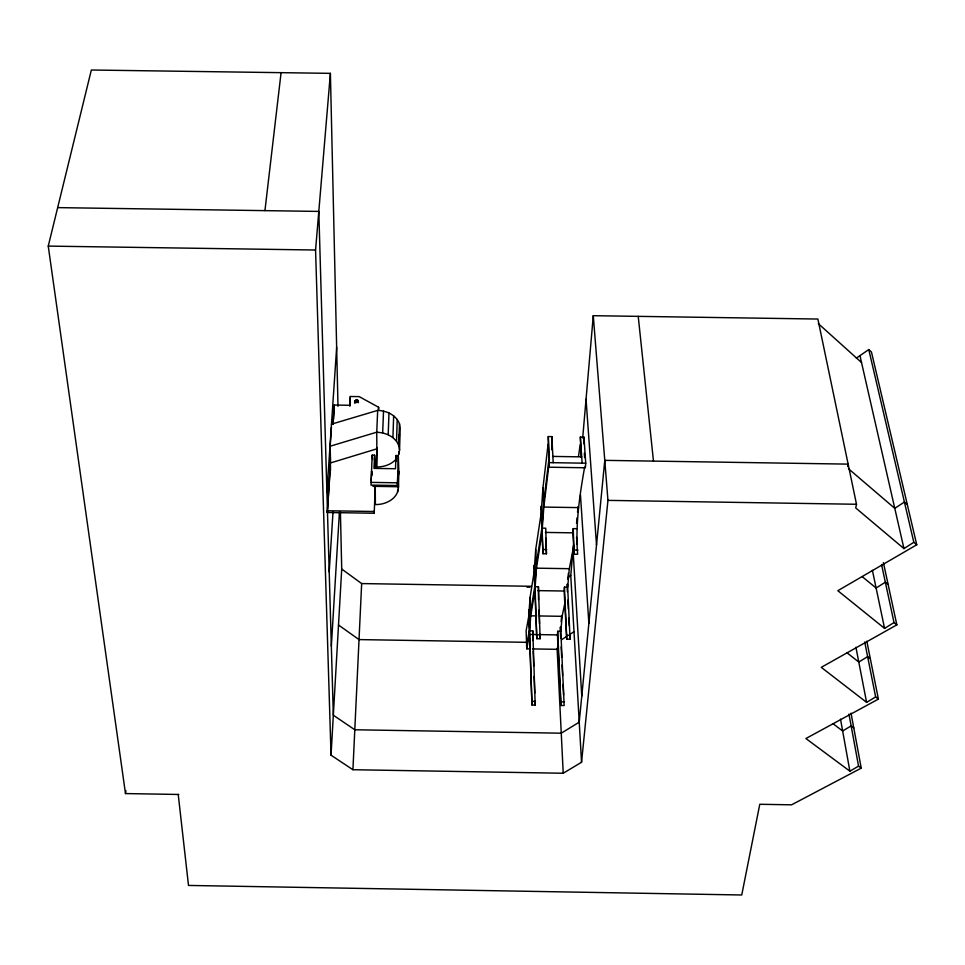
<?xml version="1.0" encoding="UTF-8"?>
<svg xmlns="http://www.w3.org/2000/svg" width="965" height="965" viewBox="0 0 965 965"><rect width="100%" height="100%" fill="white"/><g stroke="black" fill="none" stroke-linecap="round" stroke-linejoin="round"><path stroke-width="1.45" d="M397.447 485.516L398.292 455.552L395.915 455.516L395.505 468.725L373.986 468.399L374.565 455.191L372.188 455.154L370.994 485.106L397.447 485.516L397.882 471.487L398.436 486.734C398.557 498.447 385.771 504.9 375.385 504.538L375.264 486.36L374.215 513.235L327.316 512.499L330.537 461.475M398.292 455.552L398.883 472.404L398.087 476.891M398.847 451.644L398.762 454.551L399.558 450.064L398.798 445.541L399.462 423.731C396.108 415.022 386.543 410.656 377.677 410.402L331.478 424.166M397.628 492.09L397.713 489.327M399.028 445.818L399.377 434.178M398.424 487.602L398.883 471.535M399.558 450.064L400.21 428.255L399.462 423.731M398.798 445.541L396.543 441.294L397.23 419.486M396.543 441.294L392.924 437.591L393.66 415.806M392.924 437.591L388.195 434.72L388.979 412.936M388.195 434.72L382.671 432.875L383.527 411.102M377.677 410.402L376.748 432.187L376.953 466.976C384.227 466.951 391.742 464.43 396.482 458.689M376.109 468.206L376.977 447.615M378.473 410.209L378.594 407.254L359.197 396.627L350.331 396.494L349.837 406.156M371.187 480.896L371.621 471.077L371.983 475.238M856.329 358.136L868.765 349.583L913.819 542.294L903.964 548.615L855.714 507.94L856.51 504.273L817.874 319.041L593.282 315.688L607.95 500.377L581.545 762.241L563.222 773.242L352.925 769.72L361.658 583.572L341.719 569.036L340.404 511.776M349.933 405.553L350.331 396.494M352.925 769.72L331.043 755.197L341.719 569.036M331.345 646.128L339.427 511.945M329.21 571.956L333.022 511.896M327.316 512.499L330.488 464.708M333.202 423.84L333.395 420.933M333.48 419.594L334.288 405.047L349.825 405.288M326.906 492.138L336.652 347.388M331.429 427.411L330.042 448.05L329.994 446.276L376.748 432.187L382.671 432.875M333.009 424.347L334.288 405.047M529.025 612.522L530.05 597.528L534.152 571.883M529.556 627.129L530.581 612.124L534.743 586.804M534.899 590.568L530.726 615.815L529.688 630.808L532.801 630.857L535.201 705.053L531.98 705.005L528.675 613.282L528.929 609.627L531.98 705.005M534.429 567.999L535.708 549.507L541.172 513.223M535.02 582.908L536.311 564.416L541.847 528.506M542.016 532.354L536.468 568.168L535.165 586.672L538.422 586.732L540.123 638.734L536.793 638.685L534.043 568.928L534.308 565.044L536.793 638.685M532.801 630.857L532.777 640.507M541.462 509.013L542.945 487.964L548.108 444.19M553.198 462.693L551.847 436.614L548.277 436.566L549.254 467.205L585.333 467.772L585.743 463.2L583.934 437.109L580.363 437.061L581.027 457.35M542.149 524.284L543.645 503.223L548.868 459.654M549.073 463.562L543.826 507.071L542.318 528.144L545.756 528.193L546.431 553.777L542.969 553.729L541.039 510.208L541.329 505.986L542.969 553.729M538.422 586.732L538.518 599.639M549.254 467.205L548.277 436.566M551.847 436.614L551.956 449.871M565.044 602.305L562.113 616.321L560.858 631.315L557.734 631.267L557.432 634.91L560.942 705.487L564.151 705.536L560.641 627.093M331.043 755.197L315.567 250.019L330.392 73.352L91.349 70.011L48.25 246.099L125.486 793.568L178.851 794.472M561.172 621.629L561.666 615.634M573.777 545.792L569.302 568.699L567.71 587.19L564.465 587.142L564.127 591.026L566.732 639.168L570.062 639.216L567.553 584.32M567.866 579.157L568.361 573.475M576.672 528.675L573.234 528.627L572.872 532.849L574.163 554.224L577.625 554.272C575.285 525.008 579.543 495.877 584.645 467.024M581.545 762.241L570.761 575.55L573.391 545.141M582.679 438.086L593.282 315.688M583.934 437.109L583.68 443.719M576.551 523.416L577.046 517.807M577.54 512.186L578.023 506.565M560.942 705.487L557.734 631.267M566.732 639.168L564.465 587.142M574.163 554.224L573.234 528.627M264.941 210.635L281.08 72.665M578.493 456.361L580.182 444.684M125.486 793.568L125.92 790.625M528.784 616.177L526.13 630.833L526.745 648.83L529.64 648.878M526.625 645.199L529.303 630.772M526.745 648.83L529.435 634.451L536.938 634.572M847.632 466.565L848.139 464.129L604.778 460.353L579.229 722.158L561.256 733.195L354.794 729.769L333.335 715.222L327.437 510.618M558.156 645.018L557.131 649.324L532.535 648.926M354.686 401.271L355.868 400.258L357.846 400.379L358.268 402.14L355.94 402.586L354.686 401.271L354.71 403.008L356.387 401.898L358.51 402.622M568.373 577.142L570.761 575.55M561.726 639.638L566.636 636.466M570.315 634.089L574.006 631.713M868.765 349.583L871.455 352.02L916.75 544.779L837.837 590.701L884.579 628.396L894.012 622.558L881.576 564.67M883.397 562.583L896.847 624.862L821.275 667.346L866.606 702.375L875.641 696.959L878.391 699.106L805.896 738.527L849.888 771.18L858.561 766.138L861.238 768.14L791.577 804.822L759.781 804.279L741.747 894.989L188.501 885.436L178.223 794.46M376.845 448.846L330.44 462.959L329.994 446.276M57.671 207.62L318.812 211.419L327.388 508.869M48.25 246.099L315.567 250.019M552.873 456.421L581.702 456.867M549.58 462.633L585.743 463.2M370.97 482.379L397.459 482.802M372.948 486.324L398.436 486.734M607.95 500.377L856.51 504.273M543.826 507.071L578.518 507.614M327.268 510.75L374.203 511.498M545.442 532.415L573.367 532.849M543.271 549.507L546.745 549.555M574.525 550.002L577.999 550.05M536.468 568.168L569.302 568.699M361.658 583.572L531.51 586.286M526.974 587.166L529.99 587.215M537.843 590.616L564.428 591.038M530.726 615.815L536.697 615.911M539.688 615.96L562.113 616.321M539.809 634.62L557.589 634.91M537.083 634.789L540.412 634.849M567.07 635.284L570.412 635.332M526.516 642.316L359.028 639.59L338.51 625.03M532.246 701.362L535.466 701.422M561.256 701.845L564.477 701.893M833.024 723.714L842.65 730.975L851.142 725.921L853.772 727.924M847.053 652.835L858.79 662.05L867.631 656.634L870.333 658.769M894.012 622.558L896.847 624.862M862.336 576.744L876.124 588.035L885.339 582.197L888.126 584.5M913.819 542.294L916.75 544.779M848.5 468.749L894.784 508.35L904.41 502.041L907.293 504.514M818.32 323.637L861.528 362.526M859.996 355.808L903.964 548.615M872.408 570.339L884.579 628.396M866.823 641.194L878.391 699.106M864.712 641.978L875.641 696.959M855.919 647.262L866.606 702.375M851.021 713.123L861.238 768.14M848.959 714.088L858.561 766.138M840.515 719.142L849.888 771.18M638.227 316.363L653.474 461.113M372.188 455.154L372.574 459.509M374.565 455.191L375.662 468.266M586.044 399.196L596.515 545.008M584.32 453.176L584.633 457.627M580.363 437.061L582.124 463.14M580.472 494.9L588.867 623.402M576.563 537.179L577.01 544.296M573.005 549.58L581.762 696.211M566.998 584.295L567.42 591.774M567.878 600.109L568.385 609.132M568.892 618.167L569.314 625.875M569.808 634.705L570.062 639.216M560.158 627.31L560.701 637.962M561.16 646.864L561.69 657.394M562.076 664.921L562.619 675.5M563.077 684.475L563.62 695.029M557.107 648.661L563.222 773.242M545.707 538.108L546.431 553.777M542.945 487.964L543.645 503.223M538.952 610.169L539.507 623.704M539.942 634.222L540.123 638.734M535.708 549.507L536.311 564.416M533.175 651.013L533.729 666.031M534.128 676.537L534.743 693.051M535.08 702.062L535.201 705.053M530.05 597.528L530.581 612.124M395.915 455.516L396.132 461.33M330.392 466.204L330.512 470.679M330.139 446.554L330.5 459.979M330.392 73.352L338.003 406.313M355.06 400.668L355.084 402.405M354.806 400.957L354.831 402.695M358.22 400.608L358.244 402.345M357.846 400.379L357.87 402.116M357.388 400.222L357.412 401.959M356.881 400.149L356.905 401.886M356.362 400.161L356.387 401.898M355.868 400.258L355.892 401.983M355.422 400.427L355.446 402.164M374.227 511.004L374.215 513.235M378.594 407.254L378.606 408.979"/></g></svg>
